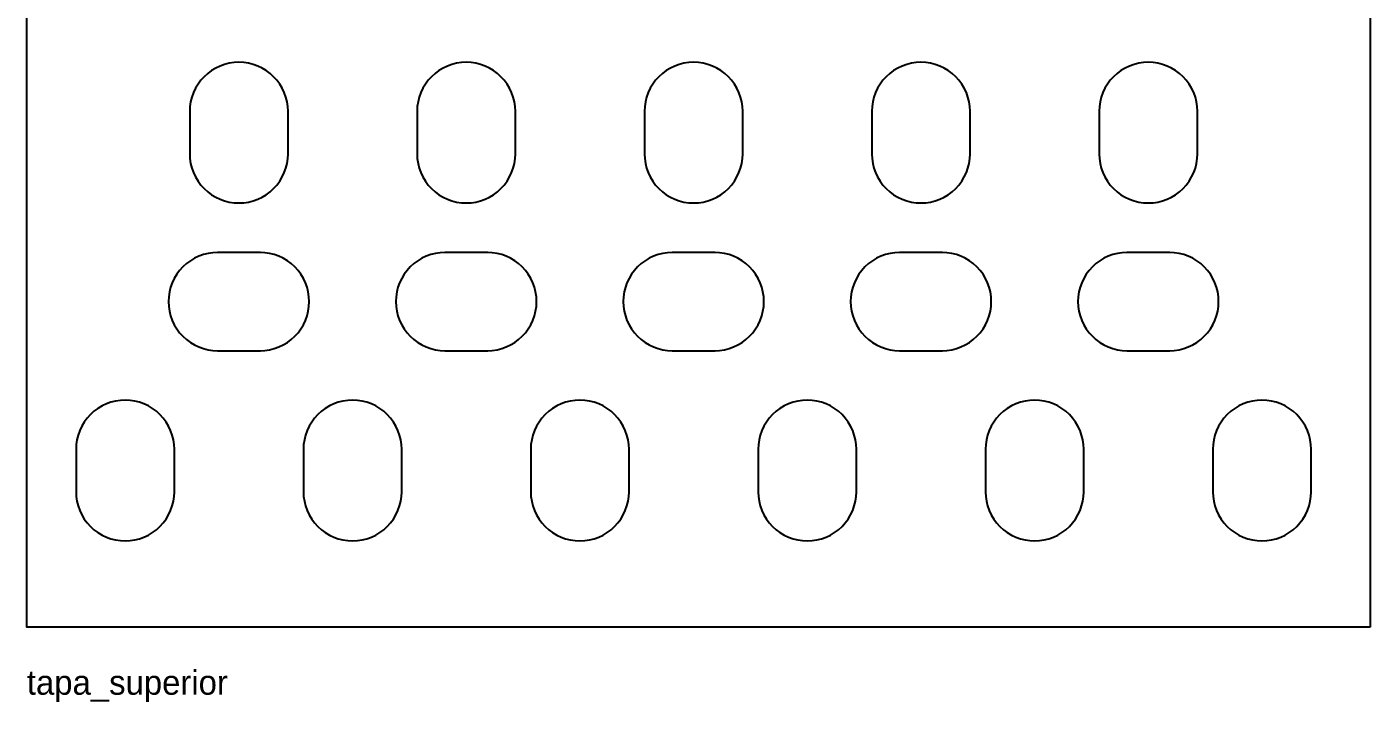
# Model space of a CAD drawing. Header units: millimetres. Extents: x 0 to 2999, y -24 to 432.
# Drawn here: x 2081.6 to 2518.8, y -24.4 to 195.4 of the extents above; entities that cross this region are included whole.
import ezdxf

# ---------------------------------------------------------------- set-up
doc = ezdxf.new("R2010")
doc.units = ezdxf.units.MM
doc.layers.add('CORTE', color=7, linetype='CONTINUOUS')
doc.layers.add('TEXTO', color=7, linetype='CONTINUOUS')

msp = doc.modelspace()

# ---------------------------------------------------------------- linework, layer by layer
at = {"layer": 'CORTE'}
for points in [[(2518.8, 0), (2081.6, 0), (2081.6, 432), (2518.8, 432), (2518.8, 0)], [(2138.23, 178.05), (2137.3, 176.79), (2136.49, 175.44), (2135.82, 174.02), (2135.29, 172.54), (2134.91, 171.02), (2134.68, 169.47), (2134.6, 168), (2134.6, 168), (2134.6, 167.9), (2134.6, 154.1), (2134.6, 154), (2134.6, 154), (2134.68, 152.53), (2134.91, 150.98), (2135.29, 149.46), (2135.82, 147.98), (2136.49, 146.56), (2137.3, 145.21), (2138.23, 143.95), (2139.29, 142.79), (2140.45, 141.73), (2141.71, 140.8), (2143.06, 139.99), (2144.48, 139.32), (2145.96, 138.79), (2147.48, 138.41), (2149.03, 138.18), (2150.6, 138.1), (2152.17, 138.18), (2153.72, 138.41), (2155.24, 138.79), (2156.72, 139.32), (2158.14, 139.99), (2159.49, 140.8), (2160.75, 141.73), (2161.91, 142.79), (2162.97, 143.95), (2163.9, 145.21), (2164.71, 146.56), (2165.38, 147.98), (2165.91, 149.46), (2166.29, 150.98), (2166.52, 152.53), (2166.6, 154), (2166.6, 154), (2166.6, 154.1), (2166.6, 167.9), (2166.6, 168), (2166.6, 168), (2166.52, 169.47), (2166.29, 171.02), (2165.91, 172.54), (2165.38, 174.02), (2164.71, 175.44), (2163.9, 176.79), (2162.97, 178.05), (2161.91, 179.21), (2160.75, 180.27), (2159.49, 181.2), (2158.14, 182.01), (2156.72, 182.68), (2155.24, 183.21), (2153.72, 183.59), (2152.17, 183.82), (2150.6, 183.9), (2149.03, 183.82), (2147.48, 183.59), (2145.96, 183.21), (2144.48, 182.68), (2143.06, 182.01), (2141.71, 181.2), (2140.45, 180.27), (2139.29, 179.21), (2138.23, 178.05)], [(2213.29, 179.21), (2212.23, 178.05), (2211.3, 176.79), (2210.49, 175.44), (2209.82, 174.02), (2209.29, 172.54), (2208.91, 171.02), (2208.68, 169.47), (2208.6, 168), (2208.6, 168), (2208.6, 167.9), (2208.6, 154.1), (2208.6, 154), (2208.6, 154), (2208.68, 152.53), (2208.91, 150.98), (2209.29, 149.46), (2209.82, 147.98), (2210.49, 146.56), (2211.3, 145.21), (2212.23, 143.95), (2213.29, 142.79), (2214.45, 141.73), (2215.71, 140.8), (2217.06, 139.99), (2218.48, 139.32), (2219.96, 138.79), (2221.48, 138.41), (2223.03, 138.18), (2224.6, 138.1), (2226.17, 138.18), (2227.72, 138.41), (2229.24, 138.79), (2230.72, 139.32), (2232.14, 139.99), (2233.49, 140.8), (2234.75, 141.73), (2235.91, 142.79), (2236.97, 143.95), (2237.9, 145.21), (2238.71, 146.56), (2239.38, 147.98), (2239.91, 149.46), (2240.29, 150.98), (2240.52, 152.53), (2240.6, 154), (2240.6, 154), (2240.6, 154.1), (2240.6, 167.9), (2240.6, 168), (2240.6, 168), (2240.52, 169.47), (2240.29, 171.02), (2239.91, 172.54), (2239.38, 174.02), (2238.71, 175.44), (2237.9, 176.79), (2236.97, 178.05), (2235.91, 179.21), (2234.75, 180.27), (2233.49, 181.2), (2232.14, 182.01), (2230.72, 182.68), (2229.24, 183.21), (2227.72, 183.59), (2226.17, 183.82), (2224.6, 183.9), (2223.03, 183.82), (2221.48, 183.59), (2219.96, 183.21), (2218.48, 182.68), (2217.06, 182.01), (2215.71, 181.2), (2214.45, 180.27), (2213.29, 179.21)], [(2288.45, 180.27), (2287.29, 179.21), (2286.23, 178.05), (2285.3, 176.79), (2284.49, 175.44), (2283.82, 174.02), (2283.29, 172.54), (2282.91, 171.02), (2282.68, 169.47), (2282.6, 168), (2282.6, 168), (2282.6, 167.9), (2282.6, 154.1), (2282.6, 154), (2282.6, 154), (2282.68, 152.53), (2282.91, 150.98), (2283.29, 149.46), (2283.82, 147.98), (2284.49, 146.56), (2285.3, 145.21), (2286.23, 143.95), (2287.29, 142.79), (2288.45, 141.73), (2289.71, 140.8), (2291.06, 139.99), (2292.48, 139.32), (2293.96, 138.79), (2295.48, 138.41), (2297.03, 138.18), (2298.6, 138.1), (2300.17, 138.18), (2301.72, 138.41), (2303.24, 138.79), (2304.72, 139.32), (2306.14, 139.99), (2307.49, 140.8), (2308.75, 141.73), (2309.91, 142.79), (2310.97, 143.95), (2311.9, 145.21), (2312.71, 146.56), (2313.38, 147.98), (2313.91, 149.46), (2314.29, 150.98), (2314.52, 152.53), (2314.6, 154), (2314.6, 154), (2314.6, 154.1), (2314.6, 167.9), (2314.6, 168), (2314.6, 168), (2314.52, 169.47), (2314.29, 171.02), (2313.91, 172.54), (2313.38, 174.02), (2312.71, 175.44), (2311.9, 176.79), (2310.97, 178.05), (2309.91, 179.21), (2308.75, 180.27), (2307.49, 181.2), (2306.14, 182.01), (2304.72, 182.68), (2303.24, 183.21), (2301.72, 183.59), (2300.17, 183.82), (2298.6, 183.9), (2297.03, 183.82), (2295.48, 183.59), (2293.96, 183.21), (2292.48, 182.68), (2291.06, 182.01), (2289.71, 181.2), (2288.45, 180.27)], [(2363.71, 181.2), (2362.45, 180.27), (2361.29, 179.21), (2360.23, 178.05), (2359.3, 176.79), (2358.49, 175.44), (2357.82, 174.02), (2357.29, 172.54), (2356.91, 171.02), (2356.68, 169.47), (2356.6, 168), (2356.6, 168), (2356.6, 167.9), (2356.6, 154.1), (2356.6, 154), (2356.6, 154), (2356.68, 152.53), (2356.91, 150.98), (2357.29, 149.46), (2357.82, 147.98), (2358.49, 146.56), (2359.3, 145.21), (2360.23, 143.95), (2361.29, 142.79), (2362.45, 141.73), (2363.71, 140.8), (2365.06, 139.99), (2366.48, 139.32), (2367.96, 138.79), (2369.48, 138.41), (2371.03, 138.18), (2372.6, 138.1), (2374.17, 138.18), (2375.72, 138.41), (2377.24, 138.79), (2378.72, 139.32), (2380.14, 139.99), (2381.49, 140.8), (2382.75, 141.73), (2383.91, 142.79), (2384.97, 143.95), (2385.9, 145.21), (2386.71, 146.56), (2387.38, 147.98), (2387.91, 149.46), (2388.29, 150.98), (2388.52, 152.53), (2388.6, 154), (2388.6, 154), (2388.6, 154.1), (2388.6, 167.9), (2388.6, 168), (2388.6, 168), (2388.52, 169.47), (2388.29, 171.02), (2387.91, 172.54), (2387.38, 174.02), (2386.71, 175.44), (2385.9, 176.79), (2384.97, 178.05), (2383.91, 179.21), (2382.75, 180.27), (2381.49, 181.2), (2380.14, 182.01), (2378.72, 182.68), (2377.24, 183.21), (2375.72, 183.59), (2374.17, 183.82), (2372.6, 183.9), (2371.03, 183.82), (2369.48, 183.59), (2367.96, 183.21), (2366.48, 182.68), (2365.06, 182.01), (2363.71, 181.2)], [(2439.06, 182.01), (2437.71, 181.2), (2436.45, 180.27), (2435.29, 179.21), (2434.23, 178.05), (2433.3, 176.79), (2432.49, 175.44), (2431.82, 174.02), (2431.29, 172.54), (2430.91, 171.02), (2430.68, 169.47), (2430.6, 168), (2430.6, 168), (2430.6, 167.9), (2430.6, 154.1), (2430.6, 154), (2430.6, 154), (2430.68, 152.53), (2430.91, 150.98), (2431.29, 149.46), (2431.82, 147.98), (2432.49, 146.56), (2433.3, 145.21), (2434.23, 143.95), (2435.29, 142.79), (2436.45, 141.73), (2437.71, 140.8), (2439.06, 139.99), (2440.48, 139.32), (2441.96, 138.79), (2443.48, 138.41), (2445.03, 138.18), (2446.6, 138.1), (2448.17, 138.18), (2449.72, 138.41), (2451.24, 138.79), (2452.72, 139.32), (2454.14, 139.99), (2455.49, 140.8), (2456.75, 141.73), (2457.91, 142.79), (2458.97, 143.95), (2459.9, 145.21), (2460.71, 146.56), (2461.38, 147.98), (2461.91, 149.46), (2462.29, 150.98), (2462.52, 152.53), (2462.6, 154), (2462.6, 154), (2462.6, 154.1), (2462.6, 167.9), (2462.6, 168), (2462.6, 168), (2462.52, 169.47), (2462.29, 171.02), (2461.91, 172.54), (2461.38, 174.02), (2460.71, 175.44), (2459.9, 176.79), (2458.97, 178.05), (2457.91, 179.21), (2456.75, 180.27), (2455.49, 181.2), (2454.14, 182.01), (2452.72, 182.68), (2451.24, 183.21), (2449.72, 183.59), (2448.17, 183.82), (2446.6, 183.9), (2445.03, 183.82), (2443.48, 183.59), (2441.96, 183.21), (2440.48, 182.68), (2439.06, 182.01)], [(2172.28, 99.88), (2172.81, 101.36), (2173.19, 102.88), (2173.42, 104.43), (2173.5, 106), (2173.42, 107.57), (2173.19, 109.12), (2172.81, 110.64), (2172.28, 112.12), (2171.61, 113.54), (2170.8, 114.89), (2169.87, 116.15), (2168.81, 117.31), (2167.65, 118.37), (2166.39, 119.3), (2165.04, 120.11), (2163.62, 120.78), (2162.14, 121.31), (2160.62, 121.69), (2159.07, 121.92), (2157.6, 122), (2157.6, 122), (2157.5, 122), (2143.7, 122), (2143.6, 122), (2143.6, 122), (2142.13, 121.92), (2140.58, 121.69), (2139.06, 121.31), (2137.58, 120.78), (2136.16, 120.11), (2134.81, 119.3), (2133.55, 118.37), (2132.39, 117.31), (2131.33, 116.15), (2130.4, 114.89), (2129.59, 113.54), (2128.92, 112.12), (2128.39, 110.64), (2128.01, 109.12), (2127.78, 107.57), (2127.7, 106), (2127.78, 104.43), (2128.01, 102.88), (2128.39, 101.36), (2128.92, 99.88), (2129.59, 98.46), (2130.4, 97.11), (2131.33, 95.85), (2132.39, 94.69), (2133.55, 93.63), (2134.81, 92.7), (2136.16, 91.89), (2137.58, 91.22), (2139.06, 90.69), (2140.58, 90.31), (2142.13, 90.08), (2143.6, 90), (2143.6, 90), (2143.7, 90), (2157.5, 90), (2157.6, 90), (2157.6, 90), (2159.07, 90.08), (2160.62, 90.31), (2162.14, 90.69), (2163.62, 91.22), (2165.04, 91.89), (2166.39, 92.7), (2167.65, 93.63), (2168.81, 94.69), (2169.87, 95.85), (2170.8, 97.11), (2171.61, 98.46), (2172.28, 99.88)], [(2245.61, 98.46), (2246.28, 99.88), (2246.81, 101.36), (2247.19, 102.88), (2247.42, 104.43), (2247.5, 106), (2247.42, 107.57), (2247.19, 109.12), (2246.81, 110.64), (2246.28, 112.12), (2245.61, 113.54), (2244.8, 114.89), (2243.87, 116.15), (2242.81, 117.31), (2241.65, 118.37), (2240.39, 119.3), (2239.04, 120.11), (2237.62, 120.78), (2236.14, 121.31), (2234.62, 121.69), (2233.07, 121.92), (2231.6, 122), (2231.6, 122), (2231.5, 122), (2217.7, 122), (2217.6, 122), (2217.6, 122), (2216.13, 121.92), (2214.58, 121.69), (2213.06, 121.31), (2211.58, 120.78), (2210.16, 120.11), (2208.81, 119.3), (2207.55, 118.37), (2206.39, 117.31), (2205.33, 116.15), (2204.4, 114.89), (2203.59, 113.54), (2202.92, 112.12), (2202.39, 110.64), (2202.01, 109.12), (2201.78, 107.57), (2201.7, 106), (2201.78, 104.43), (2202.01, 102.88), (2202.39, 101.36), (2202.92, 99.88), (2203.59, 98.46), (2204.4, 97.11), (2205.33, 95.85), (2206.39, 94.69), (2207.55, 93.63), (2208.81, 92.7), (2210.16, 91.89), (2211.58, 91.22), (2213.06, 90.69), (2214.58, 90.31), (2216.13, 90.08), (2217.6, 90), (2217.6, 90), (2217.7, 90), (2231.5, 90), (2231.6, 90), (2231.6, 90), (2233.07, 90.08), (2234.62, 90.31), (2236.14, 90.69), (2237.62, 91.22), (2239.04, 91.89), (2240.39, 92.7), (2241.65, 93.63), (2242.81, 94.69), (2243.87, 95.85), (2244.8, 97.11), (2245.61, 98.46)], [(2318.8, 97.11), (2319.61, 98.46), (2320.28, 99.88), (2320.81, 101.36), (2321.19, 102.88), (2321.42, 104.43), (2321.5, 106), (2321.42, 107.57), (2321.19, 109.12), (2320.81, 110.64), (2320.28, 112.12), (2319.61, 113.54), (2318.8, 114.89), (2317.87, 116.15), (2316.81, 117.31), (2315.65, 118.37), (2314.39, 119.3), (2313.04, 120.11), (2311.62, 120.78), (2310.14, 121.31), (2308.62, 121.69), (2307.07, 121.92), (2305.6, 122), (2305.6, 122), (2305.5, 122), (2291.7, 122), (2291.6, 122), (2291.6, 122), (2290.13, 121.92), (2288.58, 121.69), (2287.06, 121.31), (2285.58, 120.78), (2284.16, 120.11), (2282.81, 119.3), (2281.55, 118.37), (2280.39, 117.31), (2279.33, 116.15), (2278.4, 114.89), (2277.59, 113.54), (2276.92, 112.12), (2276.39, 110.64), (2276.01, 109.12), (2275.78, 107.57), (2275.7, 106), (2275.78, 104.43), (2276.01, 102.88), (2276.39, 101.36), (2276.92, 99.88), (2277.59, 98.46), (2278.4, 97.11), (2279.33, 95.85), (2280.39, 94.69), (2281.55, 93.63), (2282.81, 92.7), (2284.16, 91.89), (2285.58, 91.22), (2287.06, 90.69), (2288.58, 90.31), (2290.13, 90.08), (2291.6, 90), (2291.6, 90), (2291.7, 90), (2305.5, 90), (2305.6, 90), (2305.6, 90), (2307.07, 90.08), (2308.62, 90.31), (2310.14, 90.69), (2311.62, 91.22), (2313.04, 91.89), (2314.39, 92.7), (2315.65, 93.63), (2316.81, 94.69), (2317.87, 95.85), (2318.8, 97.11)], [(2391.87, 95.85), (2392.8, 97.11), (2393.61, 98.46), (2394.28, 99.88), (2394.81, 101.36), (2395.19, 102.88), (2395.42, 104.43), (2395.5, 106), (2395.42, 107.57), (2395.19, 109.12), (2394.81, 110.64), (2394.28, 112.12), (2393.61, 113.54), (2392.8, 114.89), (2391.87, 116.15), (2390.81, 117.31), (2389.65, 118.37), (2388.39, 119.3), (2387.04, 120.11), (2385.62, 120.78), (2384.14, 121.31), (2382.62, 121.69), (2381.07, 121.92), (2379.6, 122), (2379.6, 122), (2379.5, 122), (2365.7, 122), (2365.6, 122), (2365.6, 122), (2364.13, 121.92), (2362.58, 121.69), (2361.06, 121.31), (2359.58, 120.78), (2358.16, 120.11), (2356.81, 119.3), (2355.55, 118.37), (2354.39, 117.31), (2353.33, 116.15), (2352.4, 114.89), (2351.59, 113.54), (2350.92, 112.12), (2350.39, 110.64), (2350.01, 109.12), (2349.78, 107.57), (2349.7, 106), (2349.78, 104.43), (2350.01, 102.88), (2350.39, 101.36), (2350.92, 99.88), (2351.59, 98.46), (2352.4, 97.11), (2353.33, 95.85), (2354.39, 94.69), (2355.55, 93.63), (2356.81, 92.7), (2358.16, 91.89), (2359.58, 91.22), (2361.06, 90.69), (2362.58, 90.31), (2364.13, 90.08), (2365.6, 90), (2365.6, 90), (2365.7, 90), (2379.5, 90), (2379.6, 90), (2379.6, 90), (2381.07, 90.08), (2382.62, 90.31), (2384.14, 90.69), (2385.62, 91.22), (2387.04, 91.89), (2388.39, 92.7), (2389.65, 93.63), (2390.81, 94.69), (2391.87, 95.85)], [(2464.81, 94.69), (2465.87, 95.85), (2466.8, 97.11), (2467.61, 98.46), (2468.28, 99.88), (2468.81, 101.36), (2469.19, 102.88), (2469.42, 104.43), (2469.5, 106), (2469.42, 107.57), (2469.19, 109.12), (2468.81, 110.64), (2468.28, 112.12), (2467.61, 113.54), (2466.8, 114.89), (2465.87, 116.15), (2464.81, 117.31), (2463.65, 118.37), (2462.39, 119.3), (2461.04, 120.11), (2459.62, 120.78), (2458.14, 121.31), (2456.62, 121.69), (2455.07, 121.92), (2453.6, 122), (2453.6, 122), (2453.5, 122), (2439.7, 122), (2439.6, 122), (2439.6, 122), (2438.13, 121.92), (2436.58, 121.69), (2435.06, 121.31), (2433.58, 120.78), (2432.16, 120.11), (2430.81, 119.3), (2429.55, 118.37), (2428.39, 117.31), (2427.33, 116.15), (2426.4, 114.89), (2425.59, 113.54), (2424.92, 112.12), (2424.39, 110.64), (2424.01, 109.12), (2423.78, 107.57), (2423.7, 106), (2423.78, 104.43), (2424.01, 102.88), (2424.39, 101.36), (2424.92, 99.88), (2425.59, 98.46), (2426.4, 97.11), (2427.33, 95.85), (2428.39, 94.69), (2429.55, 93.63), (2430.81, 92.7), (2432.16, 91.89), (2433.58, 91.22), (2435.06, 90.69), (2436.58, 90.31), (2438.13, 90.08), (2439.6, 90), (2439.6, 90), (2439.7, 90), (2453.5, 90), (2453.6, 90), (2453.6, 90), (2455.07, 90.08), (2456.62, 90.31), (2458.14, 90.69), (2459.62, 91.22), (2461.04, 91.89), (2462.39, 92.7), (2463.65, 93.63), (2464.81, 94.69)], [(2097.68, 59.47), (2097.6, 58), (2097.6, 58), (2097.6, 57.9), (2097.6, 44.1), (2097.6, 44), (2097.6, 44), (2097.68, 42.53), (2097.91, 40.98), (2098.29, 39.46), (2098.82, 37.98), (2099.49, 36.56), (2100.3, 35.21), (2101.23, 33.95), (2102.29, 32.79), (2103.45, 31.73), (2104.71, 30.8), (2106.06, 29.99), (2107.48, 29.32), (2108.96, 28.79), (2110.48, 28.41), (2112.03, 28.18), (2113.6, 28.1), (2115.17, 28.18), (2116.72, 28.41), (2118.24, 28.79), (2119.72, 29.32), (2121.14, 29.99), (2122.49, 30.8), (2123.75, 31.73), (2124.91, 32.79), (2125.97, 33.95), (2126.9, 35.21), (2127.71, 36.56), (2128.38, 37.98), (2128.91, 39.46), (2129.29, 40.98), (2129.52, 42.53), (2129.6, 44), (2129.6, 44), (2129.6, 44.1), (2129.6, 57.9), (2129.6, 58), (2129.6, 58), (2129.52, 59.47), (2129.29, 61.02), (2128.91, 62.54), (2128.38, 64.02), (2127.71, 65.44), (2126.9, 66.79), (2125.97, 68.05), (2124.91, 69.21), (2123.75, 70.27), (2122.49, 71.2), (2121.14, 72.01), (2119.72, 72.68), (2118.24, 73.21), (2116.72, 73.59), (2115.17, 73.82), (2113.6, 73.9), (2112.03, 73.82), (2110.48, 73.59), (2108.96, 73.21), (2107.48, 72.68), (2106.06, 72.01), (2104.71, 71.2), (2103.45, 70.27), (2102.29, 69.21), (2101.23, 68.05), (2100.3, 66.79), (2099.49, 65.44), (2098.82, 64.02), (2098.29, 62.54), (2097.91, 61.02), (2097.68, 59.47)], [(2171.91, 61.02), (2171.68, 59.47), (2171.6, 58), (2171.6, 58), (2171.6, 57.9), (2171.6, 44.1), (2171.6, 44), (2171.6, 44), (2171.68, 42.53), (2171.91, 40.98), (2172.29, 39.46), (2172.82, 37.98), (2173.49, 36.56), (2174.3, 35.21), (2175.23, 33.95), (2176.29, 32.79), (2177.45, 31.73), (2178.71, 30.8), (2180.06, 29.99), (2181.48, 29.32), (2182.96, 28.79), (2184.48, 28.41), (2186.03, 28.18), (2187.6, 28.1), (2189.17, 28.18), (2190.72, 28.41), (2192.24, 28.79), (2193.72, 29.32), (2195.14, 29.99), (2196.49, 30.8), (2197.75, 31.73), (2198.91, 32.79), (2199.97, 33.95), (2200.9, 35.21), (2201.71, 36.56), (2202.38, 37.98), (2202.91, 39.46), (2203.29, 40.98), (2203.52, 42.53), (2203.6, 44), (2203.6, 44), (2203.6, 44.1), (2203.6, 57.9), (2203.6, 58), (2203.6, 58), (2203.52, 59.47), (2203.29, 61.02), (2202.91, 62.54), (2202.38, 64.02), (2201.71, 65.44), (2200.9, 66.79), (2199.97, 68.05), (2198.91, 69.21), (2197.75, 70.27), (2196.49, 71.2), (2195.14, 72.01), (2193.72, 72.68), (2192.24, 73.21), (2190.72, 73.59), (2189.17, 73.82), (2187.6, 73.9), (2186.03, 73.82), (2184.48, 73.59), (2182.96, 73.21), (2181.48, 72.68), (2180.06, 72.01), (2178.71, 71.2), (2177.45, 70.27), (2176.29, 69.21), (2175.23, 68.05), (2174.3, 66.79), (2173.49, 65.44), (2172.82, 64.02), (2172.29, 62.54), (2171.91, 61.02)], [(2246.29, 62.54), (2245.91, 61.02), (2245.68, 59.47), (2245.6, 58), (2245.6, 58), (2245.6, 57.9), (2245.6, 44.1), (2245.6, 44), (2245.6, 44), (2245.68, 42.53), (2245.91, 40.98), (2246.29, 39.46), (2246.82, 37.98), (2247.49, 36.56), (2248.3, 35.21), (2249.23, 33.95), (2250.29, 32.79), (2251.45, 31.73), (2252.71, 30.8), (2254.06, 29.99), (2255.48, 29.32), (2256.96, 28.79), (2258.48, 28.41), (2260.03, 28.18), (2261.6, 28.1), (2263.17, 28.18), (2264.72, 28.41), (2266.24, 28.79), (2267.72, 29.32), (2269.14, 29.99), (2270.49, 30.8), (2271.75, 31.73), (2272.91, 32.79), (2273.97, 33.95), (2274.9, 35.21), (2275.71, 36.56), (2276.38, 37.98), (2276.91, 39.46), (2277.29, 40.98), (2277.52, 42.53), (2277.6, 44), (2277.6, 44), (2277.6, 44.1), (2277.6, 57.9), (2277.6, 58), (2277.6, 58), (2277.52, 59.47), (2277.29, 61.02), (2276.91, 62.54), (2276.38, 64.02), (2275.71, 65.44), (2274.9, 66.79), (2273.97, 68.05), (2272.91, 69.21), (2271.75, 70.27), (2270.49, 71.2), (2269.14, 72.01), (2267.72, 72.68), (2266.24, 73.21), (2264.72, 73.59), (2263.17, 73.82), (2261.6, 73.9), (2260.03, 73.82), (2258.48, 73.59), (2256.96, 73.21), (2255.48, 72.68), (2254.06, 72.01), (2252.71, 71.2), (2251.45, 70.27), (2250.29, 69.21), (2249.23, 68.05), (2248.3, 66.79), (2247.49, 65.44), (2246.82, 64.02), (2246.29, 62.54)], [(2320.82, 64.02), (2320.29, 62.54), (2319.91, 61.02), (2319.68, 59.47), (2319.6, 58), (2319.6, 58), (2319.6, 57.9), (2319.6, 44.1), (2319.6, 44), (2319.6, 44), (2319.68, 42.53), (2319.91, 40.98), (2320.29, 39.46), (2320.82, 37.98), (2321.49, 36.56), (2322.3, 35.21), (2323.23, 33.95), (2324.29, 32.79), (2325.45, 31.73), (2326.71, 30.8), (2328.06, 29.99), (2329.48, 29.32), (2330.96, 28.79), (2332.48, 28.41), (2334.03, 28.18), (2335.6, 28.1), (2337.17, 28.18), (2338.72, 28.41), (2340.24, 28.79), (2341.72, 29.32), (2343.14, 29.99), (2344.49, 30.8), (2345.75, 31.73), (2346.91, 32.79), (2347.97, 33.95), (2348.9, 35.21), (2349.71, 36.56), (2350.38, 37.98), (2350.91, 39.46), (2351.29, 40.98), (2351.52, 42.53), (2351.6, 44), (2351.6, 44), (2351.6, 44.1), (2351.6, 57.9), (2351.6, 58), (2351.6, 58), (2351.52, 59.47), (2351.29, 61.02), (2350.91, 62.54), (2350.38, 64.02), (2349.71, 65.44), (2348.9, 66.79), (2347.97, 68.05), (2346.91, 69.21), (2345.75, 70.27), (2344.49, 71.2), (2343.14, 72.01), (2341.72, 72.68), (2340.24, 73.21), (2338.72, 73.59), (2337.17, 73.82), (2335.6, 73.9), (2334.03, 73.82), (2332.48, 73.59), (2330.96, 73.21), (2329.48, 72.68), (2328.06, 72.01), (2326.71, 71.2), (2325.45, 70.27), (2324.29, 69.21), (2323.23, 68.05), (2322.3, 66.79), (2321.49, 65.44), (2320.82, 64.02)], [(2395.49, 65.44), (2394.82, 64.02), (2394.29, 62.54), (2393.91, 61.02), (2393.68, 59.47), (2393.6, 58), (2393.6, 58), (2393.6, 57.9), (2393.6, 44.1), (2393.6, 44), (2393.6, 44), (2393.68, 42.53), (2393.91, 40.98), (2394.29, 39.46), (2394.82, 37.98), (2395.49, 36.56), (2396.3, 35.21), (2397.23, 33.95), (2398.29, 32.79), (2399.45, 31.73), (2400.71, 30.8), (2402.06, 29.99), (2403.48, 29.32), (2404.96, 28.79), (2406.48, 28.41), (2408.03, 28.18), (2409.6, 28.1), (2411.17, 28.18), (2412.72, 28.41), (2414.24, 28.79), (2415.72, 29.32), (2417.14, 29.99), (2418.49, 30.8), (2419.75, 31.73), (2420.91, 32.79), (2421.97, 33.95), (2422.9, 35.21), (2423.71, 36.56), (2424.38, 37.98), (2424.91, 39.46), (2425.29, 40.98), (2425.52, 42.53), (2425.6, 44), (2425.6, 44), (2425.6, 44.1), (2425.6, 57.9), (2425.6, 58), (2425.6, 58), (2425.52, 59.47), (2425.29, 61.02), (2424.91, 62.54), (2424.38, 64.02), (2423.71, 65.44), (2422.9, 66.79), (2421.97, 68.05), (2420.91, 69.21), (2419.75, 70.27), (2418.49, 71.2), (2417.14, 72.01), (2415.72, 72.68), (2414.24, 73.21), (2412.72, 73.59), (2411.17, 73.82), (2409.6, 73.9), (2408.03, 73.82), (2406.48, 73.59), (2404.96, 73.21), (2403.48, 72.68), (2402.06, 72.01), (2400.71, 71.2), (2399.45, 70.27), (2398.29, 69.21), (2397.23, 68.05), (2396.3, 66.79), (2395.49, 65.44)], [(2470.3, 66.79), (2469.49, 65.44), (2468.82, 64.02), (2468.29, 62.54), (2467.91, 61.02), (2467.68, 59.47), (2467.6, 58), (2467.6, 58), (2467.6, 57.9), (2467.6, 44.1), (2467.6, 44), (2467.6, 44), (2467.68, 42.53), (2467.91, 40.98), (2468.29, 39.46), (2468.82, 37.98), (2469.49, 36.56), (2470.3, 35.21), (2471.23, 33.95), (2472.29, 32.79), (2473.45, 31.73), (2474.71, 30.8), (2476.06, 29.99), (2477.48, 29.32), (2478.96, 28.79), (2480.48, 28.41), (2482.03, 28.18), (2483.6, 28.1), (2485.17, 28.18), (2486.72, 28.41), (2488.24, 28.79), (2489.72, 29.32), (2491.14, 29.99), (2492.49, 30.8), (2493.75, 31.73), (2494.91, 32.79), (2495.97, 33.95), (2496.9, 35.21), (2497.71, 36.56), (2498.38, 37.98), (2498.91, 39.46), (2499.29, 40.98), (2499.52, 42.53), (2499.6, 44), (2499.6, 44), (2499.6, 44.1), (2499.6, 57.9), (2499.6, 58), (2499.6, 58), (2499.52, 59.47), (2499.29, 61.02), (2498.91, 62.54), (2498.38, 64.02), (2497.71, 65.44), (2496.9, 66.79), (2495.97, 68.05), (2494.91, 69.21), (2493.75, 70.27), (2492.49, 71.2), (2491.14, 72.01), (2489.72, 72.68), (2488.24, 73.21), (2486.72, 73.59), (2485.17, 73.82), (2483.6, 73.9), (2482.03, 73.82), (2480.48, 73.59), (2478.96, 73.21), (2477.48, 72.68), (2476.06, 72.01), (2474.71, 71.2), (2473.45, 70.27), (2472.29, 69.21), (2471.23, 68.05), (2470.3, 66.79)]]:
    msp.add_lwpolyline(points, close=True, dxfattribs=at)

# ---------------------------------------------------------------- texts
at = {"layer": 'TEXTO'}
msp.add_text('tapa_superior', height=8, dxfattribs=at).set_placement((2081.6, -22))

doc.saveas('drawing.dxf')
